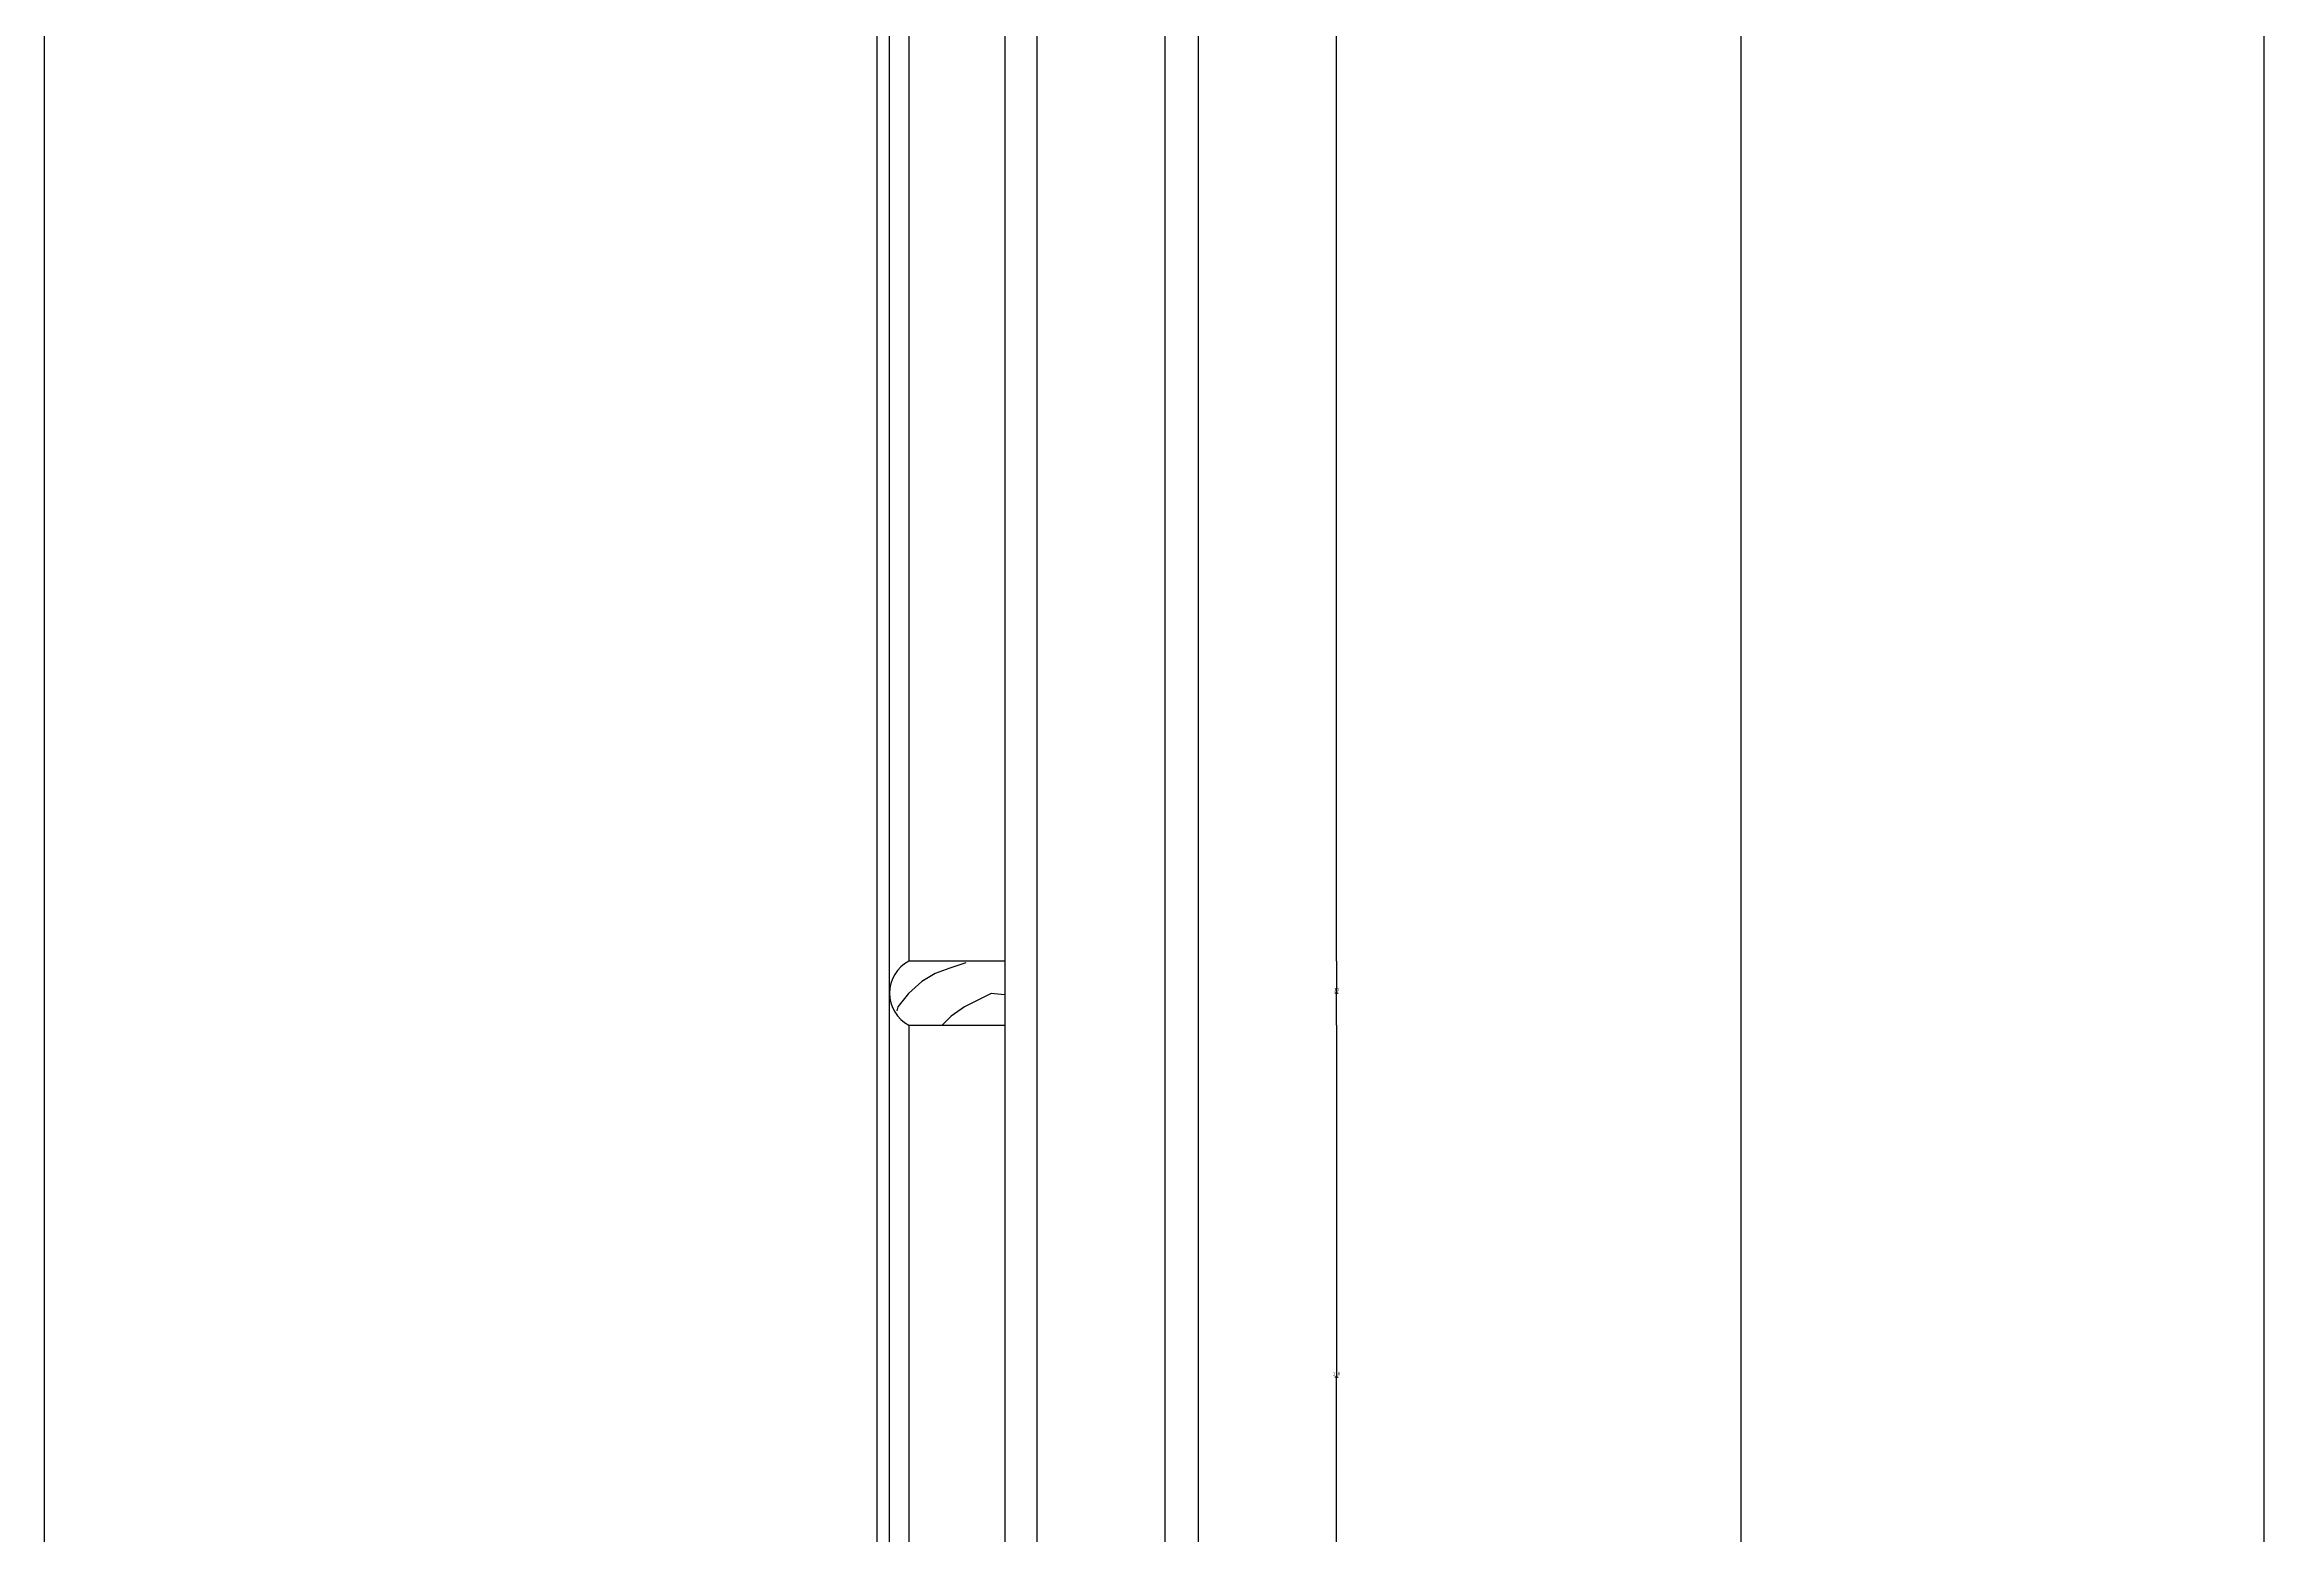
# Model space of a CAD drawing. Header units: metres. Extents: x 289 to 5205, y 117 to 7144.
# Drawn here: x 4511 to 5205, y 3153 to 3618 of the extents above; entities that cross this region are included whole.
import ezdxf

# ---------------------------------------------------------------- set-up
doc = ezdxf.new("R2010")
doc.units = ezdxf.units.M
for name, color, linetype in [('3', 3, 'Continuous'), ('4', 4, 'Continuous'), ('7', 7, 'Continuous'), ('BH', 3, 'Continuous'), ('DIM', 3, 'Continuous')]:
    doc.layers.add(name, color=color, linetype=linetype)
doc.dimstyles.get("Standard").update_dxf_attribs({"dimtxt": 2.5, "dimasz": 2.5, "dimexe": 1.25, "dimexo": 0.625, "dimtad": 1, "dimcen": 2.5, "dimazin": 3, "dimtfac": 1, "dimtmove": 0, "dimatfit": 3})

# ---------------------------------------------------------------- blocks, each defined once
blk = doc.blocks.new('*D6')
for p, q in [((5203.77, 4721.31), (5203.77, 3081.31)), ((5203.52, 3081.31), (5203.27, 3081.31)), ((5203.77, 1441.31), (5203.77, 3081.31)), ((5203.77, 3081.31), (5203.77, 3081.31)), ((5204.02, 3081.31), (5204.27, 3081.31))]:
    blk.add_line(p, q)
at = {"layer": 'Defpoints'}
for p in [(5203.77, 4721.31), (5203.77, 3081.31), (5203.77, 1441.31)]:
    blk.add_point(p, dxfattribs=at)
at = {"layer": 'DIM', "insert": (5203.77, 3082.435), "char_height": 1, "attachment_point": 5}
blk.add_mtext('1640', dxfattribs=at)
blk = doc.blocks.new('*D56')
for p, q in [((4914.16, 4481.35), (4914.16, 3906.33)), ((4913.91, 3906.33), (4913.66, 3906.33)), ((4914.16, 3331.31), (4914.16, 3906.33)), ((4914.16, 3906.33), (4914.16, 3906.33)), ((4914.41, 3906.33), (4914.66, 3906.33))]:
    blk.add_line(p, q)
at = {"layer": 'Defpoints'}
for p in [(4914.16, 4481.35), (4914.16, 3906.33), (4914.16, 3331.31)]:
    blk.add_point(p, dxfattribs=at)
at = {"layer": 'DIM', "insert": (4914.16, 3907.455), "char_height": 1, "attachment_point": 5}
blk.add_mtext('575', dxfattribs=at)
blk = doc.blocks.new('*D60')
for p, q in [((4914.16, 3311.31), (4914.16, 3201.31)), ((4913.91, 3201.31), (4913.66, 3201.31)), ((4914.16, 3091.31), (4914.16, 3201.31)), ((4914.16, 3201.31), (4914.16, 3201.31)), ((4914.41, 3201.31), (4914.66, 3201.31))]:
    blk.add_line(p, q)
at = {"layer": 'Defpoints'}
for p in [(4914.16, 3311.31), (4914.16, 3201.31), (4914.16, 3091.31)]:
    blk.add_point(p, dxfattribs=at)
at = {"layer": 'DIM', "insert": (4914.16, 3202.435), "char_height": 1, "attachment_point": 5}
blk.add_mtext('110', dxfattribs=at)
blk = doc.blocks.new('*D61')
for p, q in [((4914.16, 3331.31), (4914.16, 3321.31)), ((4913.91, 3321.31), (4913.66, 3321.31)), ((4914.16, 3311.31), (4914.16, 3321.31)), ((4914.16, 3321.31), (4914.16, 3321.31)), ((4914.41, 3321.31), (4914.66, 3321.31))]:
    blk.add_line(p, q)
at = {"layer": 'Defpoints'}
for p in [(4914.16, 3331.31), (4914.16, 3321.31), (4914.16, 3311.31)]:
    blk.add_point(p, dxfattribs=at)
at = {"layer": 'DIM', "insert": (4914.16, 3322.435), "char_height": 1, "attachment_point": 5}
blk.add_mtext('10', dxfattribs=at)

msp = doc.modelspace()

# ---------------------------------------------------------------- linework, layer by layer
at = {"layer": '3'}
for p, q in [((4810.56, 4721.31), (4810.56, 1441.31)), ((4820.56, 4721.31), (4820.56, 1441.31)), ((4780.56, 4481.31), (4780.56, 3331.31)), ((4780.56, 3311.31), (4780.56, 3091.31))]:
    msp.add_line(p, q, dxfattribs=at)
at = {"layer": '4'}
for p, q in [((5040.56, 1301.31), (5040.56, 6181.31)), ((4510.56, 1361.31), (4510.56, 6161.31)), ((4860.56, 4721.31), (4860.56, 1441.31))]:
    msp.add_line(p, q, dxfattribs=at)
msp.add_lwpolyline([(4810.56, 3331.31), (4780.56, 3331.31, 0.6), (4780.56, 3311.31), (4810.56, 3311.31)], format="xyb", dxfattribs=at)
at = {"layer": '7'}
for p, q in [((4870.96, 4771.31), (4870.96, 1401.31)), ((4770.56, 4761.31), (4770.56, 1401.31))]:
    msp.add_line(p, q, dxfattribs=at)
msp.add_lwpolyline([(4774.55, 1451.31), (4774.55, 4711.31)], dxfattribs=at)
at = {"layer": 'BH'}
for p, q in [((4793.38, 3329.13), (4788.81, 3327.47)), ((4798.36, 3330.79), (4793.38, 3329.13)), ((4780.5, 3321.24), (4777.17, 3317.09)), ((4784.65, 3324.98), (4780.5, 3321.24)), ((4788.81, 3327.47), (4784.65, 3324.98)), ((4806.26, 3321.24), (4802.1, 3319.17)), ((4810.42, 3320.83), (4806.26, 3321.24)), ((4777.17, 3317.09), (4776.76, 3315.85)), ((4793.79, 3314.18), (4790.92, 3311.31)), ((4797.95, 3317.09), (4793.79, 3314.18)), ((4802.1, 3319.17), (4797.95, 3317.09))]:
    msp.add_line(p, q, dxfattribs=at)

# ---------------------------------------------------------------- dimensions: what is measured, and where the dimension line sits
at = {"layer": 'DIM'}
for base, p1, p2, text, picture, middle in [((5203.77, 3081.31), (5203.77, 4721.31), (5203.77, 1441.31), '1640', '*D6', (5203.77, 3082.435)), ((4914.16, 3906.33), (4914.16, 4481.35), (4914.16, 3331.31), '575', '*D56', (4914.16, 3907.455)), ((4914.16, 3321.31), (4914.16, 3331.31), (4914.16, 3311.31), '10', '*D61', (4914.16, 3322.435)), ((4914.16, 3201.31), (4914.16, 3311.31), (4914.16, 3091.31), '110', '*D60', (4914.16, 3202.435))]:
    dim = msp.add_linear_dim(base=base, p1=p1, p2=p2, text=text, dimstyle='Standard', dxfattribs=at)
    dim.commit()
    dim.dimension.update_dxf_attribs({"geometry": picture, "text_midpoint": middle})

doc.saveas('drawing.dxf')
